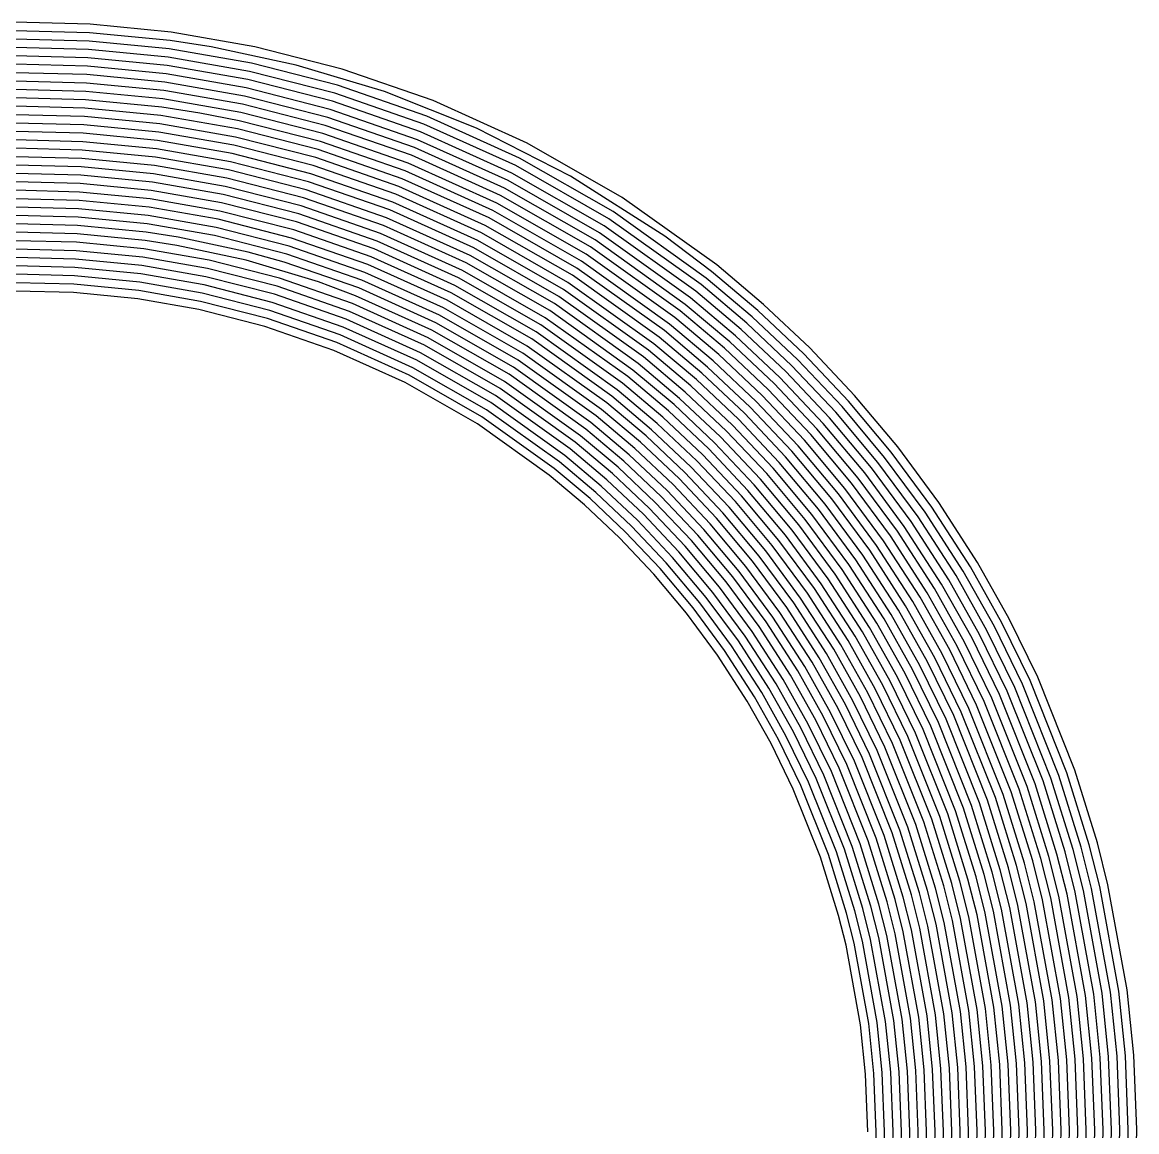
# Model space of a CAD drawing. Header units: metres. Extents: x -19 to 19, y -19.6 to 19.6.
# Drawn here: x 14.997 to 18.978, y -5.229 to -1.266 of the extents above; entities that cross this region are included whole.
import ezdxf

# ---------------------------------------------------------------- set-up
doc = ezdxf.new("R2010")
doc.units = ezdxf.units.M

msp = doc.modelspace()

# ---------------------------------------------------------------- linework, layer by layer
for p, q in [((15.239365, -1.272812, 0.682826), (14.968471, -1.265582, 0.682936)), ((15.529292, -1.301121, 0.682429), (15.239365, -1.272812, 0.682826)), ((15.237505, -1.302769, 0.682327), (14.968659, -1.295594, 0.682438)), ((15.525549, -1.330894, 0.681928), (15.237505, -1.302769, 0.682327)), ((15.828202, -1.35307, 0.681699), (15.529292, -1.301121, 0.682429)), ((15.235644, -1.332726, 0.681828), (14.968847, -1.325605, 0.68194)), ((15.521806, -1.360667, 0.681428), (15.235644, -1.332726, 0.681828)), ((15.671942, -1.353427, 0.681613), (15.525549, -1.330894, 0.681928)), ((16.140009, -1.432909, 0.680548), (15.828202, -1.35307, 0.681699)), ((15.233784, -1.362683, 0.681329), (14.969035, -1.355617, 0.681441)), ((15.231924, -1.392639, 0.680831), (14.969222, -1.385628, 0.680943)), ((15.51432, -1.420213, 0.680426), (15.231924, -1.392639, 0.680831)), ((15.518063, -1.39044, 0.680927), (15.233784, -1.362683, 0.681329)), ((15.809391, -1.441087, 0.680193), (15.518063, -1.39044, 0.680927)), ((15.815661, -1.411748, 0.680695), (15.521806, -1.360667, 0.681428)), ((15.975079, -1.418289, 0.68068), (15.671942, -1.353427, 0.681613)), ((15.230063, -1.422596, 0.680332), (14.96941, -1.41564, 0.680444)), ((15.510577, -1.449986, 0.679926), (15.230063, -1.422596, 0.680332)), ((15.803121, -1.470426, 0.679691), (15.51432, -1.420213, 0.680426)), ((16.122762, -1.490381, 0.679537), (15.815661, -1.411748, 0.680695)), ((16.290838, -1.513136, 0.679274), (15.975079, -1.418289, 0.68068)), ((16.464474, -1.545605, 0.678859), (16.140009, -1.432909, 0.680548)), ((15.228203, -1.452553, 0.679833), (14.969598, -1.445652, 0.679946)), ((15.506835, -1.479758, 0.679425), (15.228203, -1.452553, 0.679833)), ((15.79685, -1.499765, 0.679189), (15.510577, -1.449986, 0.679926)), ((16.105515, -1.547854, 0.678526), (15.803121, -1.470426, 0.679691)), ((16.114139, -1.519118, 0.679031), (15.809391, -1.441087, 0.680193)), ((15.226342, -1.48251, 0.679335), (14.969786, -1.475663, 0.679448)), ((15.224482, -1.512467, 0.678836), (14.969974, -1.505675, 0.678949)), ((15.499349, -1.539304, 0.678424), (15.224482, -1.512467, 0.678836)), ((15.503092, -1.509531, 0.678924), (15.226342, -1.48251, 0.679335)), ((15.78431, -1.558443, 0.678185), (15.503092, -1.509531, 0.678924)), ((15.79058, -1.529104, 0.678687), (15.506835, -1.479758, 0.679425)), ((16.096892, -1.57659, 0.67802), (15.79685, -1.499765, 0.679189)), ((16.442331, -1.601376, 0.677846), (16.122762, -1.490381, 0.679537)), ((15.222622, -1.542424, 0.678337), (14.970161, -1.535686, 0.678451)), ((15.495606, -1.569077, 0.677923), (15.222622, -1.542424, 0.678337)), ((15.778039, -1.587782, 0.677683), (15.499349, -1.539304, 0.678424)), ((16.088268, -1.605327, 0.677515), (15.79058, -1.529104, 0.678687)), ((16.420187, -1.657148, 0.676833), (16.105515, -1.547854, 0.678526)), ((16.431259, -1.629262, 0.677339), (16.114139, -1.519118, 0.679031)), ((16.619025, -1.643558, 0.677247), (16.290838, -1.513136, 0.679274)), ((16.800793, -1.697342, 0.676453), (16.464474, -1.545605, 0.678859)), ((15.220761, -1.572381, 0.677838), (14.970349, -1.565698, 0.677952)), ((15.491863, -1.59885, 0.677422), (15.220761, -1.572381, 0.677838)), ((15.630901, -1.589903, 0.677616), (15.495606, -1.569077, 0.677923)), ((15.771769, -1.617121, 0.677181), (15.630901, -1.589903, 0.677616)), ((16.071021, -1.662799, 0.676504), (15.778039, -1.587782, 0.677683)), ((16.079645, -1.634063, 0.677009), (15.78431, -1.558443, 0.678185)), ((16.409116, -1.685033, 0.676326), (16.096892, -1.57659, 0.67802)), ((15.218901, -1.602338, 0.67734), (14.970537, -1.595709, 0.677454)), ((15.217041, -1.632294, 0.676841), (14.970725, -1.625721, 0.676955)), ((15.48812, -1.628623, 0.676922), (15.218901, -1.602338, 0.67734)), ((15.759228, -1.675799, 0.676177), (15.48812, -1.628623, 0.676922)), ((15.765499, -1.64646, 0.676679), (15.491863, -1.59885, 0.677422)), ((16.062398, -1.691535, 0.675998), (15.771769, -1.617121, 0.677181)), ((16.398044, -1.712919, 0.67582), (16.088268, -1.605327, 0.677515)), ((16.759976, -1.777569, 0.674918), (16.431259, -1.629262, 0.677339)), ((16.773582, -1.750827, 0.67543), (16.442331, -1.601376, 0.677846)), ((15.21518, -1.662251, 0.676342), (14.970912, -1.655732, 0.676457)), ((15.480634, -1.688169, 0.67592), (15.21518, -1.662251, 0.676342)), ((15.484377, -1.658396, 0.676421), (15.217041, -1.632294, 0.676841)), ((15.752958, -1.705138, 0.675675), (15.484377, -1.658396, 0.676421)), ((16.053774, -1.720272, 0.675493), (15.765499, -1.64646, 0.676679)), ((16.3759, -1.76869, 0.674807), (16.071021, -1.662799, 0.676504)), ((16.386972, -1.740805, 0.675313), (16.079645, -1.634063, 0.677009)), ((16.746371, -1.804311, 0.674407), (16.420187, -1.657148, 0.676833)), ((16.955695, -1.814924, 0.674411), (16.619025, -1.643558, 0.677247)), ((15.21332, -1.692208, 0.675844), (14.9711, -1.685744, 0.675959)), ((15.476891, -1.717942, 0.67542), (15.21332, -1.692208, 0.675844)), ((15.746688, -1.734477, 0.675173), (15.480634, -1.688169, 0.67592)), ((16.036528, -1.777744, 0.674482), (15.752958, -1.705138, 0.675675)), ((16.045151, -1.749008, 0.674987), (15.759228, -1.675799, 0.676177)), ((16.364829, -1.796576, 0.674301), (16.062398, -1.691535, 0.675998)), ((16.732765, -1.831053, 0.673895), (16.409116, -1.685033, 0.676326)), ((17.140214, -1.891377, 0.673155), (16.800793, -1.697342, 0.676453)), ((15.21146, -1.722165, 0.675345), (14.971288, -1.715756, 0.67546)), ((15.209599, -1.752122, 0.674846), (14.971476, -1.745767, 0.674962)), ((15.473149, -1.747715, 0.674919), (15.21146, -1.722165, 0.675345)), ((15.734147, -1.793155, 0.674169), (15.473149, -1.747715, 0.674919)), ((15.740417, -1.763816, 0.674671), (15.476891, -1.717942, 0.67542)), ((16.027904, -1.80648, 0.673976), (15.746688, -1.734477, 0.675173)), ((16.342685, -1.852347, 0.673288), (16.045151, -1.749008, 0.674987)), ((16.353757, -1.824462, 0.673794), (16.053774, -1.720272, 0.675493)), ((16.705554, -1.884537, 0.672872), (16.386972, -1.740805, 0.675313)), ((16.71916, -1.857795, 0.673384), (16.398044, -1.712919, 0.67582)), ((17.107882, -1.941933, 0.672131), (16.773582, -1.750827, 0.67543)), ((15.207739, -1.782079, 0.674347), (14.971664, -1.775779, 0.674463)), ((15.465663, -1.807261, 0.673918), (15.207739, -1.782079, 0.674347)), ((15.469406, -1.777488, 0.674419), (15.209599, -1.752122, 0.674846)), ((15.727877, -1.822494, 0.673667), (15.469406, -1.777488, 0.674419)), ((16.019281, -1.835217, 0.673471), (15.740417, -1.763816, 0.674671)), ((16.331613, -1.880233, 0.672781), (16.036528, -1.777744, 0.674482)), ((16.691949, -1.91128, 0.672361), (16.3759, -1.76869, 0.674807)), ((17.091717, -1.967211, 0.67162), (16.759976, -1.777569, 0.674918)), ((15.205878, -1.812036, 0.673849), (14.971851, -1.80579, 0.673965)), ((15.46192, -1.837034, 0.673417), (15.205878, -1.812036, 0.673849)), ((15.721606, -1.851833, 0.673165), (15.465663, -1.807261, 0.673918)), ((16.002034, -1.892689, 0.67246), (15.727877, -1.822494, 0.673667)), ((16.010657, -1.863953, 0.672965), (15.734147, -1.793155, 0.674169)), ((16.320542, -1.908119, 0.672275), (16.027904, -1.80648, 0.673976)), ((16.664738, -1.964764, 0.671337), (16.353757, -1.824462, 0.673794)), ((16.678343, -1.938022, 0.671849), (16.364829, -1.796576, 0.674301)), ((17.075551, -1.992489, 0.671108), (16.746371, -1.804311, 0.674407)), ((17.291937, -2.030057, 0.670589), (16.955695, -1.814924, 0.674411)), ((15.204018, -1.841993, 0.67335), (14.972039, -1.835802, 0.673467)), ((15.202158, -1.87195, 0.672851), (14.972227, -1.865813, 0.672968)), ((15.458177, -1.866807, 0.672917), (15.204018, -1.841993, 0.67335)), ((15.709065, -1.910511, 0.672161), (15.458177, -1.866807, 0.672917)), ((15.715336, -1.881172, 0.672663), (15.46192, -1.837034, 0.673417)), ((15.99341, -1.921426, 0.671954), (15.721606, -1.851833, 0.673165)), ((16.298398, -1.96389, 0.671262), (16.010657, -1.863953, 0.672965)), ((16.30947, -1.936004, 0.671768), (16.019281, -1.835217, 0.673471)), ((16.651132, -1.991506, 0.670826), (16.342685, -1.852347, 0.673288)), ((17.043219, -2.043045, 0.670085), (16.71916, -1.857795, 0.673384)), ((17.059385, -2.017767, 0.670596), (16.732765, -1.831053, 0.673895)), ((15.200297, -1.901906, 0.672353), (14.972415, -1.895825, 0.67247)), ((15.450691, -1.926353, 0.671915), (15.200297, -1.901906, 0.672353)), ((15.454434, -1.89658, 0.672416), (15.202158, -1.87195, 0.672851)), ((15.702795, -1.93985, 0.671659), (15.454434, -1.89658, 0.672416)), ((15.976163, -1.978898, 0.670943), (15.709065, -1.910511, 0.672161)), ((15.984787, -1.950162, 0.671449), (15.715336, -1.881172, 0.672663)), ((16.287326, -1.991776, 0.670755), (16.002034, -1.892689, 0.67246)), ((16.623921, -2.04499, 0.669803), (16.320542, -1.908119, 0.672275)), ((16.637527, -2.018248, 0.670314), (16.331613, -1.880233, 0.672781)), ((17.027053, -2.068323, 0.669573), (16.705554, -1.884537, 0.672872)), ((17.477688, -2.132587, 0.668714), (17.140214, -1.891377, 0.673155)), ((15.198437, -1.931863, 0.671854), (14.972602, -1.925836, 0.671971)), ((15.446948, -1.956126, 0.671415), (15.198437, -1.931863, 0.671854)), ((15.696525, -1.969189, 0.671157), (15.450691, -1.926353, 0.671915)), ((15.96754, -2.007634, 0.670438), (15.702795, -1.93985, 0.671659)), ((16.265183, -2.047547, 0.669742), (15.984787, -1.950162, 0.671449)), ((16.276255, -2.019661, 0.670249), (15.99341, -1.921426, 0.671954)), ((16.610316, -2.071733, 0.669291), (16.30947, -1.936004, 0.671768)), ((16.994721, -2.118879, 0.66855), (16.678343, -1.938022, 0.671849)), ((17.010887, -2.093601, 0.669061), (16.691949, -1.91128, 0.672361)), ((17.440263, -2.179502, 0.667698), (17.107882, -1.941933, 0.672131)), ((15.196577, -1.96182, 0.671355), (14.97279, -1.955848, 0.671473)), ((15.194716, -1.991777, 0.670857), (14.972978, -1.98586, 0.670975)), ((15.443205, -1.985899, 0.670914), (15.196577, -1.96182, 0.671355)), ((15.683984, -2.027867, 0.670153), (15.443205, -1.985899, 0.670914)), ((15.690254, -1.998528, 0.670655), (15.446948, -1.956126, 0.671415)), ((15.958917, -2.036371, 0.669932), (15.696525, -1.969189, 0.671157)), ((16.254111, -2.075433, 0.669236), (15.976163, -1.978898, 0.670943)), ((16.59671, -2.098475, 0.66878), (16.298398, -1.96389, 0.671262)), ((16.978556, -2.144157, 0.668038), (16.664738, -1.964764, 0.671337)), ((17.42155, -2.202959, 0.66719), (17.091717, -1.967211, 0.67162)), ((15.192856, -2.021734, 0.670358), (14.973166, -2.015871, 0.670476)), ((15.43572, -2.045445, 0.669913), (15.192856, -2.021734, 0.670358)), ((15.439463, -2.015672, 0.670413), (15.194716, -1.991777, 0.670857)), ((15.55395, -2.033294, 0.670122), (15.439463, -2.015672, 0.670413)), ((15.94167, -2.093843, 0.668921), (15.683984, -2.027867, 0.670153)), ((15.950293, -2.065107, 0.669427), (15.690254, -1.998528, 0.670655)), ((16.243039, -2.103318, 0.668729), (15.96754, -2.007634, 0.670438)), ((16.569499, -2.151959, 0.667757), (16.276255, -2.019661, 0.670249)), ((16.583105, -2.125217, 0.668268), (16.287326, -1.991776, 0.670755)), ((16.946224, -2.194713, 0.667015), (16.637527, -2.018248, 0.670314)), ((16.96239, -2.169435, 0.667526), (16.651132, -1.991506, 0.670826)), ((17.384125, -2.249873, 0.666174), (17.059385, -2.017767, 0.670596)), ((17.402837, -2.226416, 0.666682), (17.075551, -1.992489, 0.671108)), ((17.458975, -2.156044, 0.668206), (17.291937, -2.030057, 0.670589)), ((15.190996, -2.051691, 0.669859), (14.973354, -2.045883, 0.669978)), ((15.431977, -2.075218, 0.669412), (15.190996, -2.051691, 0.669859)), ((15.54882, -2.062854, 0.669622), (15.43572, -2.045445, 0.669913)), ((15.796647, -2.115876, 0.668594), (15.54882, -2.062854, 0.669622)), ((15.804081, -2.08681, 0.669098), (15.55395, -2.033294, 0.670122)), ((16.220896, -2.15909, 0.667716), (15.950293, -2.065107, 0.669427)), ((16.231968, -2.131204, 0.668223), (15.958917, -2.036371, 0.669932)), ((16.555894, -2.178701, 0.667245), (16.265183, -2.047547, 0.669742)), ((16.930058, -2.219991, 0.666503), (16.623921, -2.04499, 0.669803)), ((17.3467, -2.296787, 0.665158), (17.027053, -2.068323, 0.669573)), ((17.365412, -2.27333, 0.665666), (17.043219, -2.043045, 0.670085)), ((15.189135, -2.081648, 0.66936), (14.973541, -2.075894, 0.669479)), ((15.187275, -2.111605, 0.668862), (14.973729, -2.105906, 0.668981)), ((15.428234, -2.104991, 0.668911), (15.189135, -2.081648, 0.66936)), ((15.658903, -2.145223, 0.668145), (15.428234, -2.104991, 0.668911)), ((15.665173, -2.115884, 0.668647), (15.431977, -2.075218, 0.669412)), ((15.933046, -2.12258, 0.668416), (15.804081, -2.08681, 0.669098)), ((16.209824, -2.186975, 0.66721), (15.94167, -2.093843, 0.668921)), ((16.528683, -2.232186, 0.666222), (16.243039, -2.103318, 0.668729)), ((16.542288, -2.205443, 0.666734), (16.254111, -2.075433, 0.669236)), ((16.897726, -2.270547, 0.66548), (16.59671, -2.098475, 0.66878)), ((16.913892, -2.245269, 0.665991), (16.610316, -2.071733, 0.669291)), ((17.327987, -2.320244, 0.66465), (17.010887, -2.093601, 0.669061)), ((15.185414, -2.141561, 0.668363), (14.973917, -2.135917, 0.668482)), ((15.420748, -2.164537, 0.66791), (15.185414, -2.141561, 0.668363)), ((15.424491, -2.134764, 0.668411), (15.187275, -2.111605, 0.668862)), ((15.652632, -2.174562, 0.667643), (15.424491, -2.134764, 0.668411)), ((15.907176, -2.208788, 0.666899), (15.658903, -2.145223, 0.668145)), ((15.915799, -2.180052, 0.667405), (15.665173, -2.115884, 0.668647)), ((16.054779, -2.193408, 0.667107), (15.796647, -2.115876, 0.668594)), ((16.198752, -2.214861, 0.666703), (15.933046, -2.12258, 0.668416)), ((16.515077, -2.258928, 0.665711), (16.231968, -2.131204, 0.668223)), ((16.881561, -2.295825, 0.664968), (16.583105, -2.125217, 0.668268)), ((17.290562, -2.367158, 0.663634), (16.978556, -2.144157, 0.668038)), ((17.309275, -2.343701, 0.664142), (16.994721, -2.118879, 0.66855)), ((17.644662, -2.273257, 0.665944), (17.477688, -2.132587, 0.668714)), ((15.183554, -2.171518, 0.667864), (14.974105, -2.165929, 0.667984)), ((15.417005, -2.19431, 0.667409), (15.183554, -2.171518, 0.667864)), ((15.646362, -2.203901, 0.667141), (15.420748, -2.164537, 0.66791)), ((15.898553, -2.237525, 0.666394), (15.652632, -2.174562, 0.667643)), ((16.176609, -2.270632, 0.665691), (15.915799, -2.180052, 0.667405)), ((16.487866, -2.312412, 0.664688), (16.209824, -2.186975, 0.66721)), ((16.501472, -2.28567, 0.665199), (16.220896, -2.15909, 0.667716)), ((16.849229, -2.346381, 0.663945), (16.555894, -2.178701, 0.667245)), ((16.865395, -2.321103, 0.664456), (16.569499, -2.151959, 0.667757)), ((17.271849, -2.390615, 0.663126), (16.96239, -2.169435, 0.667526)), ((17.604716, -2.318047, 0.664937), (17.440263, -2.179502, 0.667698)), ((17.624689, -2.295652, 0.665441), (17.458975, -2.156044, 0.668206)), ((15.181694, -2.201475, 0.667366), (14.974292, -2.19594, 0.667486)), ((15.179833, -2.231432, 0.666867), (14.97448, -2.225952, 0.666987)), ((15.413262, -2.224083, 0.666909), (15.181694, -2.201475, 0.667366)), ((15.633821, -2.262579, 0.666137), (15.413262, -2.224083, 0.666909)), ((15.640092, -2.23324, 0.666639), (15.417005, -2.19431, 0.667409)), ((15.889929, -2.266261, 0.665888), (15.646362, -2.203901, 0.667141)), ((16.165537, -2.298518, 0.665184), (15.907176, -2.208788, 0.666899)), ((16.187681, -2.242747, 0.666197), (16.054779, -2.193408, 0.667107)), ((16.474261, -2.339154, 0.664176), (16.198752, -2.214861, 0.666703)), ((16.833063, -2.371659, 0.663433), (16.542288, -2.205443, 0.666734)), ((17.234424, -2.43753, 0.662111), (16.930058, -2.219991, 0.666503)), ((17.253137, -2.414073, 0.662619), (16.946224, -2.194713, 0.667015)), ((17.564771, -2.362837, 0.663931), (17.402837, -2.226416, 0.666682)), ((17.584743, -2.340442, 0.664434), (17.42155, -2.202959, 0.66719)), ((15.409519, -2.253856, 0.666408), (15.179833, -2.231432, 0.666867)), ((15.627551, -2.291918, 0.665634), (15.409519, -2.253856, 0.666408)), ((15.872682, -2.323734, 0.664881), (15.633821, -2.262579, 0.666137)), ((15.881306, -2.294997, 0.665383), (15.640092, -2.23324, 0.666639)), ((16.143394, -2.354289, 0.664161), (15.889929, -2.266261, 0.665888)), ((16.154465, -2.326404, 0.664678), (15.898553, -2.237525, 0.666394)), ((16.460655, -2.365896, 0.663665), (16.187681, -2.242747, 0.666197)), ((16.800731, -2.422215, 0.66241), (16.515077, -2.258928, 0.665711)), ((16.816897, -2.396937, 0.662921), (16.528683, -2.232186, 0.666222)), ((17.215712, -2.460987, 0.661603), (16.913892, -2.245269, 0.665991)), ((17.544798, -2.385232, 0.663427), (17.384125, -2.249873, 0.666174)), ((15.864059, -2.35247, 0.664384), (15.627551, -2.291918, 0.665634)), ((16.132322, -2.382174, 0.66364), (15.881306, -2.294997, 0.665383)), ((16.433444, -2.419381, 0.662642), (16.165537, -2.298518, 0.665184)), ((16.44705, -2.392639, 0.663153), (16.176609, -2.270632, 0.665691)), ((16.784566, -2.447493, 0.661898), (16.501472, -2.28567, 0.665199)), ((17.178287, -2.507901, 0.660587), (16.881561, -2.295825, 0.664968)), ((17.196999, -2.484444, 0.661095), (16.897726, -2.270547, 0.66548)), ((17.504852, -2.430022, 0.66242), (17.3467, -2.296787, 0.665158)), ((17.524825, -2.407627, 0.662924), (17.365412, -2.27333, 0.665666)), ((17.788488, -2.450102, 0.662231), (17.624689, -2.295652, 0.665441)), ((17.809703, -2.428879, 0.662727), (17.644662, -2.273257, 0.665944)), ((16.12125, -2.41006, 0.663118), (15.872682, -2.323734, 0.664881)), ((16.419839, -2.446123, 0.66213), (16.154465, -2.326404, 0.664678)), ((16.752234, -2.498049, 0.660874), (16.474261, -2.339154, 0.664176)), ((16.7684, -2.472771, 0.661386), (16.487866, -2.312412, 0.664688)), ((17.140861, -2.554815, 0.659571), (16.849229, -2.346381, 0.663945)), ((17.159574, -2.531358, 0.660079), (16.865395, -2.321103, 0.664456)), ((17.464906, -2.474812, 0.661414), (17.309275, -2.343701, 0.664142)), ((17.484879, -2.452417, 0.661917), (17.327987, -2.320244, 0.66465)), ((17.746058, -2.492549, 0.661238), (17.584743, -2.340442, 0.664434)), ((17.767273, -2.471325, 0.661735), (17.604716, -2.318047, 0.664937)), ((16.110178, -2.437945, 0.662596), (15.864059, -2.35247, 0.664384)), ((16.392628, -2.499607, 0.661107), (16.132322, -2.382174, 0.66364)), ((16.406233, -2.472865, 0.661619), (16.143394, -2.354289, 0.664161)), ((16.736068, -2.523327, 0.660363), (16.460655, -2.365896, 0.663665)), ((17.122149, -2.578272, 0.659063), (16.833063, -2.371659, 0.663433)), ((17.444933, -2.497207, 0.66091), (17.290562, -2.367158, 0.663634)), ((17.703628, -2.534995, 0.660245), (17.544798, -2.385232, 0.663427)), ((17.724843, -2.513772, 0.660742), (17.564771, -2.362837, 0.663931)), ((16.379022, -2.526349, 0.660596), (16.12125, -2.41006, 0.663118)), ((16.703736, -2.573883, 0.659339), (16.433444, -2.419381, 0.662642)), ((16.719902, -2.548605, 0.659851), (16.44705, -2.392639, 0.663153)), ((17.084724, -2.625186, 0.658047), (16.800731, -2.422215, 0.66241)), ((17.103436, -2.601729, 0.658555), (16.816897, -2.396937, 0.662921)), ((17.404988, -2.541997, 0.659903), (17.253137, -2.414073, 0.662619)), ((17.42496, -2.519602, 0.660407), (17.271849, -2.390615, 0.663126)), ((17.682413, -2.556219, 0.659749), (17.524825, -2.407627, 0.662924)), ((16.365417, -2.553092, 0.660084), (16.110178, -2.437945, 0.662596)), ((16.68757, -2.599161, 0.658828), (16.419839, -2.446123, 0.66213)), ((17.066011, -2.648644, 0.657539), (16.784566, -2.447493, 0.661898)), ((17.365042, -2.586787, 0.658896), (17.215712, -2.460987, 0.661603)), ((17.385015, -2.564392, 0.6594), (17.234424, -2.43753, 0.662111)), ((17.639983, -2.598665, 0.658756), (17.484879, -2.452417, 0.661917)), ((17.661198, -2.577442, 0.659252), (17.504852, -2.430022, 0.66242)), ((17.947875, -2.618835, 0.658544), (17.788488, -2.450102, 0.662231)), ((17.970299, -2.598893, 0.659031), (17.809703, -2.428879, 0.662727)), ((16.655239, -2.649717, 0.657804), (16.392628, -2.499607, 0.661107)), ((16.671405, -2.624439, 0.658316), (16.406233, -2.472865, 0.661619)), ((17.028586, -2.695558, 0.656523), (16.752234, -2.498049, 0.660874)), ((17.047298, -2.672101, 0.657031), (16.7684, -2.472771, 0.661386)), ((17.345069, -2.609182, 0.658393), (17.196999, -2.484444, 0.661095)), ((17.597553, -2.641112, 0.657763), (17.444933, -2.497207, 0.66091)), ((17.618768, -2.619889, 0.658259), (17.464906, -2.474812, 0.661414)), ((17.903026, -2.65872, 0.657571), (17.746058, -2.492549, 0.661238)), ((17.92545, -2.638778, 0.658057), (17.767273, -2.471325, 0.661735)), ((16.639073, -2.674995, 0.657293), (16.379022, -2.526349, 0.660596)), ((17.009873, -2.719015, 0.656015), (16.736068, -2.523327, 0.660363)), ((17.305123, -2.653972, 0.657386), (17.159574, -2.531358, 0.660079)), ((17.325096, -2.631577, 0.65789), (17.178287, -2.507901, 0.660587)), ((17.555123, -2.683559, 0.65677), (17.404988, -2.541997, 0.659903)), ((17.576338, -2.662335, 0.657267), (17.42496, -2.519602, 0.660407)), ((17.858177, -2.698606, 0.656598), (17.703628, -2.534995, 0.660245)), ((17.880602, -2.678663, 0.657084), (17.724843, -2.513772, 0.660742)), ((16.622907, -2.700274, 0.656781), (16.365417, -2.553092, 0.660084)), ((16.972448, -2.765929, 0.654999), (16.703736, -2.573883, 0.659339)), ((16.991161, -2.742472, 0.655507), (16.719902, -2.548605, 0.659851)), ((17.265177, -2.698762, 0.656379), (17.122149, -2.578272, 0.659063)), ((17.28515, -2.676367, 0.656883), (17.140861, -2.554815, 0.659571)), ((17.512693, -2.726005, 0.655777), (17.365042, -2.586787, 0.658896)), ((17.533908, -2.704782, 0.656274), (17.385015, -2.564392, 0.6594)), ((17.813328, -2.738491, 0.655624), (17.661198, -2.577442, 0.659252)), ((17.835753, -2.718548, 0.656111), (17.682413, -2.556219, 0.659749)), ((16.935023, -2.812843, 0.653983), (16.671405, -2.624439, 0.658316)), ((16.953736, -2.789386, 0.654491), (16.68757, -2.599161, 0.658828)), ((17.225232, -2.743552, 0.655372), (17.084724, -2.625186, 0.658047)), ((17.245205, -2.721157, 0.655876), (17.103436, -2.601729, 0.658555)), ((17.491478, -2.747229, 0.655281), (17.345069, -2.609182, 0.658393)), ((17.76848, -2.778376, 0.654651), (17.618768, -2.619889, 0.658259)), ((17.790904, -2.758434, 0.655138), (17.639983, -2.598665, 0.658756)), ((18.100776, -2.801327, 0.654342), (17.947875, -2.618835, 0.658544)), ((18.124363, -2.782773, 0.654814), (17.970299, -2.598893, 0.659031)), ((16.91631, -2.8363, 0.653476), (16.655239, -2.649717, 0.657804)), ((17.205259, -2.765947, 0.654869), (17.066011, -2.648644, 0.657539)), ((17.449048, -2.789675, 0.654288), (17.305123, -2.653972, 0.657386)), ((17.470263, -2.768452, 0.654784), (17.325096, -2.631577, 0.65789)), ((17.723631, -2.818261, 0.653678), (17.576338, -2.662335, 0.657267)), ((17.746055, -2.798319, 0.654164), (17.597553, -2.641112, 0.657763)), ((18.053601, -2.838436, 0.653396), (17.903026, -2.65872, 0.657571)), ((18.077188, -2.819882, 0.653869), (17.92545, -2.638778, 0.658057)), ((16.878885, -2.883215, 0.65246), (16.622907, -2.700274, 0.656781)), ((16.897598, -2.859757, 0.652968), (16.639073, -2.674995, 0.657293)), ((17.165313, -2.810737, 0.653862), (17.028586, -2.695558, 0.656523)), ((17.185286, -2.788342, 0.654366), (17.047298, -2.672101, 0.657031)), ((17.406618, -2.832122, 0.653295), (17.265177, -2.698762, 0.656379)), ((17.427833, -2.810899, 0.653791), (17.28515, -2.676367, 0.656883)), ((17.678782, -2.858147, 0.652704), (17.533908, -2.704782, 0.656274)), ((17.701206, -2.838204, 0.653191), (17.555123, -2.683559, 0.65677)), ((18.006427, -2.875545, 0.652451), (17.858177, -2.698606, 0.656598)), ((18.030014, -2.85699, 0.652924), (17.880602, -2.678663, 0.657084)), ((17.125367, -2.855527, 0.652855), (16.991161, -2.742472, 0.655507)), ((17.14534, -2.833132, 0.653359), (17.009873, -2.719015, 0.656015)), ((17.364188, -2.874569, 0.652302), (17.225232, -2.743552, 0.655372)), ((17.385403, -2.853345, 0.652799), (17.245205, -2.721157, 0.655876)), ((17.656358, -2.878089, 0.652218), (17.512693, -2.726005, 0.655777)), ((17.959252, -2.912653, 0.651506), (17.813328, -2.738491, 0.655624)), ((17.98284, -2.894099, 0.651979), (17.835753, -2.718548, 0.656111)), ((17.105394, -2.877922, 0.652352), (16.972448, -2.765929, 0.654999)), ((17.342973, -2.895792, 0.651806), (17.205259, -2.765947, 0.654869)), ((17.611509, -2.917974, 0.651244), (17.470263, -2.768452, 0.654784)), ((17.633933, -2.898032, 0.651731), (17.491478, -2.747229, 0.655281)), ((17.912078, -2.949762, 0.650561), (17.76848, -2.778376, 0.654651)), ((17.935665, -2.931208, 0.651033), (17.790904, -2.758434, 0.655138)), ((18.271088, -2.981389, 0.650008), (18.124363, -2.782773, 0.654814)), ((17.065449, -2.922712, 0.651345), (16.935023, -2.812843, 0.653983)), ((17.085422, -2.900317, 0.651848), (16.953736, -2.789386, 0.654491)), ((17.300543, -2.938239, 0.650813), (17.165313, -2.810737, 0.653862)), ((17.321758, -2.917016, 0.651309), (17.185286, -2.788342, 0.654366)), ((17.56666, -2.95786, 0.650271), (17.427833, -2.810899, 0.653791)), ((17.589085, -2.937917, 0.650758), (17.449048, -2.789675, 0.654288)), ((17.864904, -2.986871, 0.649616), (17.723631, -2.818261, 0.653678)), ((17.888491, -2.968316, 0.650088), (17.746055, -2.798319, 0.654164)), ((18.221698, -3.015499, 0.6491), (18.077188, -2.819882, 0.653869)), ((18.246393, -2.998444, 0.649554), (18.100776, -2.801327, 0.654342)), ((17.025503, -2.967502, 0.650338), (16.897598, -2.859757, 0.652968)), ((17.045476, -2.945107, 0.650842), (16.91631, -2.8363, 0.653476)), ((17.258113, -2.980686, 0.64982), (17.125367, -2.855527, 0.652855)), ((17.279328, -2.959462, 0.650316), (17.14534, -2.833132, 0.653359)), ((17.521811, -2.997745, 0.649298), (17.385403, -2.853345, 0.652799)), ((17.544236, -2.977802, 0.649785), (17.406618, -2.832122, 0.653295)), ((17.817729, -3.023979, 0.64867), (17.678782, -2.858147, 0.652704)), ((17.841317, -3.005425, 0.649143), (17.701206, -2.838204, 0.653191)), ((18.172309, -3.049608, 0.648192), (18.030014, -2.85699, 0.652924)), ((18.197004, -3.032553, 0.648646), (18.053601, -2.838436, 0.653396)), ((17.00553, -2.989897, 0.649835), (16.878885, -2.883215, 0.65246)), ((17.215683, -3.023132, 0.648827), (17.085422, -2.900317, 0.651848)), ((17.236898, -3.001909, 0.649323), (17.105394, -2.877922, 0.652352)), ((17.476963, -3.03763, 0.648325), (17.342973, -2.895792, 0.651806)), ((17.499387, -3.017688, 0.648811), (17.364188, -2.874569, 0.652302)), ((17.770555, -3.061088, 0.647725), (17.633933, -2.898032, 0.651731)), ((17.794142, -3.042534, 0.648198), (17.656358, -2.878089, 0.652218)), ((18.122919, -3.083717, 0.647284), (17.98284, -2.894099, 0.651979)), ((18.147614, -3.066663, 0.647738), (18.006427, -2.875545, 0.652451)), ((17.173253, -3.065579, 0.647834), (17.045476, -2.945107, 0.650842)), ((17.194468, -3.044356, 0.648331), (17.065449, -2.922712, 0.651345)), ((17.432114, -3.077515, 0.647351), (17.300543, -2.938239, 0.650813)), ((17.454538, -3.057573, 0.647838), (17.321758, -2.917016, 0.651309)), ((17.723381, -3.098197, 0.64678), (17.589085, -2.937917, 0.650758)), ((17.746968, -3.079642, 0.647252), (17.611509, -2.917974, 0.651244)), ((18.07353, -3.117827, 0.646376), (17.935665, -2.931208, 0.651033)), ((18.098225, -3.100772, 0.64683), (17.959252, -2.912653, 0.651506)), ((17.152038, -3.086802, 0.647338), (17.025503, -2.967502, 0.650338)), ((17.387265, -3.117401, 0.646378), (17.258113, -2.980686, 0.64982)), ((17.409689, -3.097458, 0.646865), (17.279328, -2.959462, 0.650316)), ((17.676206, -3.135305, 0.645835), (17.544236, -2.977802, 0.649785)), ((17.699793, -3.116751, 0.646307), (17.56666, -2.95786, 0.650271)), ((18.024141, -3.151936, 0.645469), (17.888491, -2.968316, 0.650088)), ((18.048835, -3.134881, 0.645922), (17.912078, -2.949762, 0.650561)), ((18.409486, -3.195809, 0.644525), (18.271088, -2.981389, 0.650008)), ((17.130823, -3.108026, 0.646841), (17.00553, -2.989897, 0.649835)), ((17.342416, -3.157286, 0.645405), (17.215683, -3.023132, 0.648827)), ((17.364841, -3.137343, 0.645891), (17.236898, -3.001909, 0.649323)), ((17.629032, -3.172414, 0.644889), (17.499387, -3.017688, 0.648811)), ((17.652619, -3.15386, 0.645362), (17.521811, -2.997745, 0.649298)), ((17.950057, -3.2031, 0.644107), (17.817729, -3.023979, 0.64867)), ((17.974751, -3.186045, 0.644561), (17.841317, -3.005425, 0.649143)), ((17.999446, -3.168991, 0.645015), (17.864904, -2.986871, 0.649616)), ((18.358077, -3.226789, 0.643661), (18.221698, -3.015499, 0.6491)), ((18.383782, -3.211299, 0.644093), (18.246393, -2.998444, 0.649554)), ((17.319992, -3.177229, 0.644918), (17.194468, -3.044356, 0.648331)), ((17.581857, -3.209523, 0.643944), (17.454538, -3.057573, 0.647838)), ((17.605445, -3.190968, 0.644417), (17.476963, -3.03763, 0.648325)), ((17.900667, -3.23721, 0.643199), (17.770555, -3.061088, 0.647725)), ((17.925362, -3.220155, 0.643653), (17.794142, -3.042534, 0.648198)), ((18.306669, -3.257769, 0.642797), (18.172309, -3.049608, 0.648192)), ((18.332373, -3.242279, 0.643229), (18.197004, -3.032553, 0.648646)), ((17.275143, -3.217114, 0.643945), (17.152038, -3.086802, 0.647338)), ((17.297568, -3.197171, 0.644431), (17.173253, -3.065579, 0.647834)), ((17.534683, -3.246631, 0.642999), (17.409689, -3.097458, 0.646865)), ((17.55827, -3.228077, 0.643471), (17.432114, -3.077515, 0.647351)), ((17.851278, -3.271319, 0.642291), (17.723381, -3.098197, 0.64678)), ((17.875973, -3.254264, 0.642745), (17.746968, -3.079642, 0.647252)), ((18.229556, -3.304239, 0.6415), (18.098225, -3.100772, 0.64683)), ((18.25526, -3.288749, 0.641932), (18.122919, -3.083717, 0.647284)), ((18.280964, -3.273259, 0.642365), (18.147614, -3.066663, 0.647738)), ((17.252719, -3.237056, 0.643458), (17.130823, -3.108026, 0.646841)), ((17.487509, -3.28374, 0.642054), (17.364841, -3.137343, 0.645891)), ((17.511096, -3.265186, 0.642526), (17.387265, -3.117401, 0.646378)), ((17.801889, -3.305428, 0.641383), (17.676206, -3.135305, 0.645835)), ((17.826583, -3.288374, 0.641837), (17.699793, -3.116751, 0.646307)), ((18.178147, -3.335218, 0.640636), (18.048835, -3.134881, 0.645922)), ((18.203851, -3.319729, 0.641068), (18.07353, -3.117827, 0.646376)), ((17.440334, -3.320849, 0.641108), (17.319992, -3.177229, 0.644918)), ((17.463922, -3.302294, 0.641581), (17.342416, -3.157286, 0.645405)), ((17.752499, -3.339538, 0.640475), (17.629032, -3.172414, 0.644889)), ((17.777194, -3.322483, 0.640929), (17.652619, -3.15386, 0.645362)), ((18.126738, -3.366198, 0.639772), (17.999446, -3.168991, 0.645015)), ((18.152443, -3.350708, 0.640204), (18.024141, -3.151936, 0.645469)), ((17.39316, -3.357957, 0.640163), (17.275143, -3.217114, 0.643945)), ((17.416747, -3.339403, 0.640636), (17.297568, -3.197171, 0.644431)), ((17.70311, -3.373647, 0.639567), (17.581857, -3.209523, 0.643944)), ((17.727805, -3.356592, 0.640021), (17.605445, -3.190968, 0.644417)), ((18.049626, -3.412668, 0.638475), (17.925362, -3.220155, 0.643653)), ((18.07533, -3.397178, 0.638907), (17.950057, -3.2031, 0.644107)), ((18.101034, -3.381688, 0.63934), (17.974751, -3.186045, 0.644561)), ((18.49582, -3.410583, 0.638705), (18.383782, -3.211299, 0.644093)), ((18.5224, -3.396651, 0.63911), (18.409486, -3.195809, 0.644525)), ((17.369573, -3.376511, 0.639691), (17.252719, -3.237056, 0.643458)), ((17.653721, -3.407757, 0.63866), (17.534683, -3.246631, 0.642999)), ((17.678415, -3.390702, 0.639114), (17.55827, -3.228077, 0.643471)), ((17.998217, -3.443648, 0.637611), (17.875973, -3.254264, 0.642745)), ((18.023921, -3.428158, 0.638043), (17.900667, -3.23721, 0.643199)), ((18.416081, -3.45238, 0.637488), (18.306669, -3.257769, 0.642797)), ((18.44266, -3.438448, 0.637894), (18.332373, -3.242279, 0.643229)), ((18.46924, -3.424516, 0.638299), (18.358077, -3.226789, 0.643661)), ((17.579636, -3.458921, 0.637298), (17.463922, -3.302294, 0.641581)), ((17.604331, -3.441866, 0.637752), (17.487509, -3.28374, 0.642054)), ((17.629026, -3.424811, 0.638206), (17.511096, -3.265186, 0.642526)), ((17.946808, -3.474628, 0.636747), (17.826583, -3.288374, 0.641837)), ((17.972513, -3.459138, 0.637179), (17.851278, -3.271319, 0.642291)), ((18.362921, -3.480245, 0.636678), (18.25526, -3.288749, 0.641932)), ((18.389501, -3.466312, 0.637083), (18.280964, -3.273259, 0.642365)), ((17.530247, -3.49303, 0.63639), (17.416747, -3.339403, 0.640636)), ((17.554942, -3.475975, 0.636844), (17.440334, -3.320849, 0.641108)), ((17.869695, -3.521098, 0.63545), (17.752499, -3.339538, 0.640475)), ((17.8954, -3.505608, 0.635882), (17.777194, -3.322483, 0.640929)), ((17.921104, -3.490118, 0.636315), (17.801889, -3.305428, 0.641383)), ((18.283182, -3.522042, 0.635461), (18.178147, -3.335218, 0.640636)), ((18.309761, -3.508109, 0.635867), (18.203851, -3.319729, 0.641068)), ((18.336341, -3.494177, 0.636272), (18.229556, -3.304239, 0.6415)), ((17.480858, -3.527139, 0.635482), (17.369573, -3.376511, 0.639691)), ((17.505552, -3.510085, 0.635936), (17.39316, -3.357957, 0.640163)), ((17.818287, -3.552078, 0.634586), (17.70311, -3.373647, 0.639567)), ((17.843991, -3.536588, 0.635018), (17.727805, -3.356592, 0.640021)), ((18.203442, -3.563838, 0.634245), (18.101034, -3.381688, 0.63934)), ((18.230022, -3.549906, 0.634651), (18.126738, -3.366198, 0.639772)), ((18.256602, -3.535974, 0.635056), (18.152443, -3.350708, 0.640204)), ((17.766878, -3.583058, 0.633722), (17.653721, -3.407757, 0.63866)), ((17.792582, -3.567568, 0.634154), (17.678415, -3.390702, 0.639114)), ((18.150282, -3.591703, 0.633434), (18.049626, -3.412668, 0.638475)), ((18.176862, -3.577771, 0.63384), (18.07533, -3.397178, 0.638907)), ((18.596826, -3.617518, 0.632831), (18.49582, -3.410583, 0.638705)), ((18.624107, -3.605022, 0.633209), (18.5224, -3.396651, 0.63911)), ((17.689765, -3.629528, 0.632425), (17.579636, -3.458921, 0.637298)), ((17.715469, -3.614038, 0.632857), (17.604331, -3.441866, 0.637752)), ((17.741174, -3.598548, 0.63329), (17.629026, -3.424811, 0.638206)), ((18.070543, -3.6335, 0.632218), (17.972513, -3.459138, 0.637179)), ((18.097123, -3.619568, 0.632623), (17.998217, -3.443648, 0.637611)), ((18.123703, -3.605635, 0.633029), (18.023921, -3.428158, 0.638043)), ((18.514984, -3.655007, 0.631697), (18.416081, -3.45238, 0.637488)), ((18.542265, -3.642511, 0.632075), (18.44266, -3.438448, 0.637894)), ((18.569546, -3.630015, 0.632453), (18.46924, -3.424516, 0.638299)), ((17.638356, -3.660508, 0.631561), (17.530247, -3.49303, 0.63639)), ((17.664061, -3.645018, 0.631993), (17.554942, -3.475975, 0.636844)), ((18.017383, -3.661364, 0.631407), (17.921104, -3.490118, 0.636315)), ((18.043963, -3.647432, 0.631813), (17.946808, -3.474628, 0.636747)), ((18.433143, -3.692496, 0.630563), (18.336341, -3.494177, 0.636272)), ((18.460423, -3.679999, 0.630941), (18.362921, -3.480245, 0.636678)), ((18.487704, -3.667503, 0.631319), (18.389501, -3.466312, 0.637083)), ((17.586948, -3.691488, 0.630697), (17.480858, -3.527139, 0.635482)), ((17.612652, -3.675998, 0.631129), (17.505552, -3.510085, 0.635936)), ((17.937644, -3.703161, 0.630191), (17.843991, -3.536588, 0.635018)), ((17.964224, -3.689229, 0.630596), (17.869695, -3.521098, 0.63545)), ((17.990804, -3.675297, 0.631002), (17.8954, -3.505608, 0.635882)), ((18.351301, -3.729984, 0.629428), (18.256602, -3.535974, 0.635056)), ((18.378582, -3.717488, 0.629806), (18.283182, -3.522042, 0.635461)), ((18.405862, -3.704992, 0.630185), (18.309761, -3.508109, 0.635867)), ((17.884484, -3.731026, 0.62938), (17.792582, -3.567568, 0.634154)), ((17.911064, -3.717094, 0.629786), (17.818287, -3.552078, 0.634586)), ((18.269459, -3.767473, 0.628294), (18.176862, -3.577771, 0.63384)), ((18.29674, -3.754977, 0.628672), (18.203442, -3.563838, 0.634245)), ((18.32402, -3.74248, 0.62905), (18.230022, -3.549906, 0.634651)), ((17.804745, -3.772823, 0.628164), (17.715469, -3.614038, 0.632857)), ((17.831325, -3.75889, 0.628569), (17.741174, -3.598548, 0.63329)), ((17.857904, -3.744958, 0.628975), (17.766878, -3.583058, 0.633722)), ((18.187618, -3.804961, 0.62716), (18.097123, -3.619568, 0.632623)), ((18.214898, -3.792465, 0.627538), (18.123703, -3.605635, 0.633029)), ((18.242179, -3.779969, 0.627916), (18.150282, -3.591703, 0.633434)), ((18.728393, -3.946967, 0.62289), (18.596826, -3.617518, 0.632831)), ((18.756781, -3.937229, 0.623204), (18.624107, -3.605022, 0.633209)), ((17.725005, -3.814619, 0.626948), (17.638356, -3.660508, 0.631561)), ((17.751585, -3.800687, 0.627353), (17.664061, -3.645018, 0.631993)), ((17.778165, -3.786755, 0.627759), (17.689765, -3.629528, 0.632425)), ((18.105776, -3.84245, 0.626025), (18.017383, -3.661364, 0.631407)), ((18.133056, -3.829954, 0.626403), (18.043963, -3.647432, 0.631813)), ((18.160337, -3.817458, 0.626782), (18.070543, -3.6335, 0.632218)), ((18.643229, -3.976179, 0.621947), (18.514984, -3.655007, 0.631697)), ((18.671617, -3.966442, 0.622261), (18.542265, -3.642511, 0.632075)), ((18.700005, -3.956704, 0.622576), (18.569546, -3.630015, 0.632453)), ((17.671846, -3.842484, 0.626137), (17.586948, -3.691488, 0.630697)), ((17.698426, -3.828552, 0.626542), (17.612652, -3.675998, 0.631129)), ((18.051215, -3.867442, 0.625269), (17.964224, -3.689229, 0.630596)), ((18.078495, -3.854946, 0.625647), (17.990804, -3.675297, 0.631002)), ((18.558065, -4.005392, 0.621004), (18.433143, -3.692496, 0.630563)), ((18.586453, -3.995654, 0.621318), (18.460423, -3.679999, 0.630941)), ((18.614841, -3.985917, 0.621633), (18.487704, -3.667503, 0.631319)), ((17.969373, -3.904931, 0.624135), (17.884484, -3.731026, 0.62938)), ((17.996653, -3.892435, 0.624513), (17.911064, -3.717094, 0.629786)), ((18.023934, -3.879939, 0.624891), (17.937644, -3.703161, 0.630191)), ((18.4729, -4.034604, 0.620061), (18.351301, -3.729984, 0.629428)), ((18.501288, -4.024867, 0.620376), (18.378582, -3.717488, 0.629806)), ((18.529676, -4.015129, 0.62069), (18.405862, -3.704992, 0.630185)), ((17.887531, -3.94242, 0.623), (17.804745, -3.772823, 0.628164)), ((17.914812, -3.929923, 0.623378), (17.831325, -3.75889, 0.628569)), ((17.942092, -3.917427, 0.623757), (17.857904, -3.744958, 0.628975)), ((18.359348, -4.073554, 0.618804), (18.242179, -3.779969, 0.627916)), ((18.387736, -4.063817, 0.619119), (18.269459, -3.767473, 0.628294)), ((18.416124, -4.054079, 0.619433), (18.29674, -3.754977, 0.628672)), ((18.444512, -4.044342, 0.619747), (18.32402, -3.74248, 0.62905)), ((17.805689, -3.979908, 0.621866), (17.725005, -3.814619, 0.626948)), ((17.83297, -3.967412, 0.622244), (17.751585, -3.800687, 0.627353)), ((17.860251, -3.954916, 0.622622), (17.778165, -3.786755, 0.627759)), ((18.274183, -4.102767, 0.617861), (18.160337, -3.817458, 0.626782)), ((18.302571, -4.093029, 0.618176), (18.187618, -3.804961, 0.62716)), ((18.33096, -4.083292, 0.61849), (18.214898, -3.792465, 0.627538)), ((17.751128, -4.004901, 0.62111), (17.671846, -3.842484, 0.626137)), ((17.778409, -3.992404, 0.621488), (17.698426, -3.828552, 0.626542)), ((18.189019, -4.13198, 0.616919), (18.078495, -3.854946, 0.625647)), ((18.217407, -4.122242, 0.617233), (18.105776, -3.84245, 0.626025)), ((18.245795, -4.112505, 0.617547), (18.133056, -3.829954, 0.626403)), ((18.103854, -4.161192, 0.615976), (17.996653, -3.892435, 0.624513)), ((18.132243, -4.151455, 0.61629), (18.023934, -3.879939, 0.624891)), ((18.160631, -4.141717, 0.616604), (18.051215, -3.867442, 0.625269)), ((18.01869, -4.190405, 0.615033), (17.914812, -3.929923, 0.623378)), ((18.047078, -4.180667, 0.615347), (17.942092, -3.917427, 0.623757)), ((18.075466, -4.17093, 0.615661), (17.969373, -3.904931, 0.624135)), ((18.837293, -4.196712, 0.614874), (18.756781, -3.937229, 0.623204)), ((17.905138, -4.229355, 0.613776), (17.805689, -3.979908, 0.621866)), ((17.933526, -4.219617, 0.61409), (17.83297, -3.967412, 0.622244)), ((17.961914, -4.20988, 0.614404), (17.860251, -3.954916, 0.622622)), ((17.990302, -4.200142, 0.614719), (17.887531, -3.94242, 0.623)), ((18.721725, -4.229163, 0.613776), (18.643229, -3.976179, 0.621947)), ((18.750617, -4.22105, 0.61405), (18.671617, -3.966442, 0.622261)), ((18.779509, -4.212937, 0.614325), (18.700005, -3.956704, 0.622576)), ((18.808401, -4.204824, 0.614599), (18.728393, -3.946967, 0.62289)), ((17.848361, -4.24883, 0.613147), (17.751128, -4.004901, 0.62111)), ((17.876749, -4.239092, 0.613461), (17.778409, -3.992404, 0.621488)), ((18.606156, -4.261614, 0.612678), (18.529676, -4.015129, 0.62069)), ((18.635048, -4.253502, 0.612952), (18.558065, -4.005392, 0.621004)), ((18.663941, -4.245389, 0.613227), (18.586453, -3.995654, 0.621318)), ((18.692833, -4.237276, 0.613501), (18.614841, -3.985917, 0.621633)), ((18.490588, -4.294066, 0.61158), (18.416124, -4.054079, 0.619433)), ((18.51948, -4.285953, 0.611854), (18.444512, -4.044342, 0.619747)), ((18.548372, -4.27784, 0.612129), (18.4729, -4.034604, 0.620061)), ((18.577264, -4.269727, 0.612403), (18.501288, -4.024867, 0.620376)), ((18.375019, -4.326517, 0.610482), (18.302571, -4.093029, 0.618176)), ((18.403912, -4.318404, 0.610756), (18.33096, -4.083292, 0.61849)), ((18.432804, -4.310291, 0.611031), (18.359348, -4.073554, 0.618804)), ((18.461696, -4.302179, 0.611305), (18.387736, -4.063817, 0.619119)), ((18.259451, -4.358968, 0.609384), (18.189019, -4.13198, 0.616919)), ((18.288343, -4.350856, 0.609658), (18.217407, -4.122242, 0.617233)), ((18.317235, -4.342743, 0.609933), (18.245795, -4.112505, 0.617547)), ((18.346127, -4.33463, 0.610207), (18.274183, -4.102767, 0.617861)), ((18.143883, -4.39142, 0.608286), (18.075466, -4.17093, 0.615661)), ((18.172775, -4.383307, 0.60856), (18.103854, -4.161192, 0.615976)), ((18.201667, -4.375194, 0.608835), (18.132243, -4.151455, 0.61629)), ((18.230559, -4.367081, 0.609109), (18.160631, -4.141717, 0.616604)), ((18.028314, -4.423871, 0.607188), (17.961914, -4.20988, 0.614404)), ((18.057206, -4.415758, 0.607462), (17.990302, -4.200142, 0.614719)), ((18.086098, -4.407645, 0.607737), (18.01869, -4.190405, 0.615033)), ((18.11499, -4.399533, 0.608011), (18.047078, -4.180667, 0.615347)), ((18.816743, -4.36047, 0.609377), (18.779509, -4.212937, 0.614325)), ((18.845985, -4.353745, 0.609611), (18.808401, -4.204824, 0.614599)), ((18.875228, -4.347021, 0.609844), (18.837293, -4.196712, 0.614874)), ((17.912746, -4.456323, 0.60609), (17.848361, -4.24883, 0.613147)), ((17.941638, -4.44821, 0.606364), (17.876749, -4.239092, 0.613461)), ((17.97053, -4.440097, 0.606639), (17.905138, -4.229355, 0.613776)), ((17.999422, -4.431984, 0.606913), (17.933526, -4.219617, 0.61409)), ((18.67053, -4.394091, 0.60821), (18.635048, -4.253502, 0.612952)), ((18.699773, -4.387367, 0.608443), (18.663941, -4.245389, 0.613227)), ((18.729015, -4.380642, 0.608677), (18.692833, -4.237276, 0.613501)), ((18.758258, -4.373918, 0.60891), (18.721725, -4.229163, 0.613776)), ((18.7875, -4.367194, 0.609144), (18.750617, -4.22105, 0.61405)), ((18.524318, -4.427713, 0.607042), (18.490588, -4.294066, 0.61158)), ((18.55356, -4.420988, 0.607276), (18.51948, -4.285953, 0.611854)), ((18.582803, -4.414264, 0.607509), (18.548372, -4.27784, 0.612129)), ((18.612045, -4.40754, 0.607743), (18.577264, -4.269727, 0.612403)), ((18.641288, -4.400815, 0.607976), (18.606156, -4.261614, 0.612678)), ((18.378105, -4.461334, 0.605874), (18.346127, -4.33463, 0.610207)), ((18.407348, -4.45461, 0.606108), (18.375019, -4.326517, 0.610482)), ((18.43659, -4.447886, 0.606341), (18.403912, -4.318404, 0.610756)), ((18.465833, -4.441161, 0.606575), (18.432804, -4.310291, 0.611031)), ((18.495075, -4.434437, 0.606808), (18.461696, -4.302179, 0.611305)), ((18.231893, -4.494956, 0.604707), (18.201667, -4.375194, 0.608835)), ((18.261135, -4.488231, 0.60494), (18.230559, -4.367081, 0.609109)), ((18.290378, -4.481507, 0.605174), (18.259451, -4.358968, 0.609384)), ((18.31962, -4.474783, 0.605407), (18.288343, -4.350856, 0.609658)), ((18.348863, -4.468059, 0.605641), (18.317235, -4.342743, 0.609933)), ((18.824429, -4.738253, 0.596049), (18.758258, -4.373918, 0.60891)), ((18.854188, -4.734375, 0.59619), (18.7875, -4.367194, 0.609144)), ((18.883948, -4.730498, 0.596332), (18.816743, -4.36047, 0.609377)), ((18.913707, -4.72662, 0.596474), (18.845985, -4.353745, 0.609611)), ((18.943467, -4.722742, 0.596616), (18.875228, -4.347021, 0.609844)), ((18.08568, -4.528577, 0.603539), (18.057206, -4.415758, 0.607462)), ((18.114923, -4.521853, 0.603773), (18.086098, -4.407645, 0.607737)), ((18.144165, -4.515129, 0.604006), (18.11499, -4.399533, 0.608011)), ((18.173408, -4.508404, 0.60424), (18.143883, -4.39142, 0.608286)), ((18.20265, -4.50168, 0.604473), (18.172775, -4.383307, 0.60856)), ((18.645872, -4.761518, 0.595198), (18.582803, -4.414264, 0.607509)), ((18.675631, -4.757641, 0.59534), (18.612045, -4.40754, 0.607743)), ((18.705391, -4.753763, 0.595482), (18.641288, -4.400815, 0.607976)), ((18.73515, -4.749886, 0.595623), (18.67053, -4.394091, 0.60821)), ((18.76491, -4.746008, 0.595765), (18.699773, -4.387367, 0.608443)), ((18.794669, -4.74213, 0.595907), (18.729015, -4.380642, 0.608677)), ((17.939468, -4.5622, 0.602403), (17.912746, -4.456323, 0.60609)), ((17.96871, -4.555475, 0.602629), (17.941638, -4.44821, 0.606364)), ((17.997953, -4.548751, 0.602855), (17.97053, -4.440097, 0.606639)), ((18.027195, -4.542026, 0.603081), (17.999422, -4.431984, 0.606913)), ((18.056438, -4.535302, 0.603307), (18.028314, -4.423871, 0.607188)), ((18.467315, -4.784784, 0.594348), (18.407348, -4.45461, 0.606108)), ((18.497074, -4.780906, 0.594489), (18.43659, -4.447886, 0.606341)), ((18.526834, -4.777029, 0.594631), (18.465833, -4.441161, 0.606575)), ((18.556593, -4.773151, 0.594773), (18.495075, -4.434437, 0.606808)), ((18.586353, -4.769273, 0.594915), (18.524318, -4.427713, 0.607042)), ((18.616112, -4.765396, 0.595056), (18.55356, -4.420988, 0.607276)), ((18.288758, -4.808049, 0.593497), (18.231893, -4.494956, 0.604707)), ((18.318517, -4.804172, 0.593639), (18.261135, -4.488231, 0.60494)), ((18.348277, -4.800294, 0.593781), (18.290378, -4.481507, 0.605174)), ((18.378036, -4.796416, 0.593922), (18.31962, -4.474783, 0.605407)), ((18.407796, -4.792539, 0.594064), (18.348863, -4.468059, 0.605641)), ((18.437555, -4.788661, 0.594206), (18.378105, -4.461334, 0.605874)), ((18.110201, -4.831315, 0.592646), (18.056438, -4.535302, 0.603307)), ((18.13996, -4.827437, 0.592788), (18.08568, -4.528577, 0.603539)), ((18.16972, -4.823559, 0.59293), (18.114923, -4.521853, 0.603773)), ((18.199479, -4.819682, 0.593072), (18.144165, -4.515129, 0.604006)), ((18.229239, -4.815804, 0.593213), (18.173408, -4.508404, 0.60424)), ((18.258998, -4.811927, 0.593355), (18.20265, -4.50168, 0.604473)), ((17.991163, -4.846825, 0.592072), (17.939468, -4.5622, 0.602403)), ((18.020922, -4.842947, 0.592219), (17.96871, -4.555475, 0.602629)), ((18.050682, -4.83907, 0.592363), (17.997953, -4.548751, 0.602855)), ((18.080441, -4.835192, 0.592505), (18.027195, -4.542026, 0.603081)), ((18.877524, -4.961982, 0.587697), (18.854188, -4.734375, 0.59619)), ((18.907464, -4.959864, 0.587777), (18.883948, -4.730498, 0.596332)), ((18.937404, -4.957746, 0.587858), (18.913707, -4.72662, 0.596474)), ((18.967344, -4.955627, 0.587939), (18.943467, -4.722742, 0.596616)), ((18.578126, -4.983164, 0.586889), (18.556593, -4.773151, 0.594773)), ((18.608065, -4.981045, 0.58697), (18.586353, -4.769273, 0.594915)), ((18.638005, -4.978927, 0.58705), (18.616112, -4.765396, 0.595056)), ((18.667945, -4.976809, 0.587131), (18.645872, -4.761518, 0.595198)), ((18.697885, -4.974691, 0.587212), (18.675631, -4.757641, 0.59534)), ((18.727825, -4.972573, 0.587293), (18.705391, -4.753763, 0.595482)), ((18.757765, -4.970455, 0.587374), (18.73515, -4.749886, 0.595623)), ((18.787705, -4.968336, 0.587454), (18.76491, -4.746008, 0.595765)), ((18.817645, -4.966218, 0.587535), (18.794669, -4.74213, 0.595907)), ((18.847584, -4.9641, 0.587616), (18.824429, -4.738253, 0.596049)), ((18.248787, -5.006463, 0.586), (18.229239, -4.815804, 0.593213)), ((18.278727, -5.004345, 0.586081), (18.258998, -4.811927, 0.593355)), ((18.308667, -5.002227, 0.586162), (18.288758, -4.808049, 0.593497)), ((18.338607, -5.000109, 0.586243), (18.318517, -4.804172, 0.593639)), ((18.368546, -4.997991, 0.586323), (18.348277, -4.800294, 0.593781)), ((18.398486, -4.995873, 0.586404), (18.378036, -4.796416, 0.593922)), ((18.428426, -4.993754, 0.586485), (18.407796, -4.792539, 0.594064)), ((18.458366, -4.991636, 0.586566), (18.437555, -4.788661, 0.594206)), ((18.488306, -4.989518, 0.586647), (18.467315, -4.784784, 0.594348)), ((18.518246, -4.9874, 0.586727), (18.497074, -4.780906, 0.594489)), ((18.548186, -4.985282, 0.586808), (18.526834, -4.777029, 0.594631)), ((18.009268, -5.023409, 0.585354), (17.991163, -4.846825, 0.592072)), ((18.039208, -5.021291, 0.585435), (18.020922, -4.842947, 0.592219)), ((18.069148, -5.019172, 0.585516), (18.050682, -4.83907, 0.592363)), ((18.099088, -5.017054, 0.585596), (18.080441, -4.835192, 0.592505)), ((18.129027, -5.014936, 0.585677), (18.110201, -4.831315, 0.592646)), ((18.158967, -5.012818, 0.585758), (18.13996, -4.827437, 0.592788)), ((18.188907, -5.0107, 0.585839), (18.16972, -4.823559, 0.59293)), ((18.218847, -5.008582, 0.58592), (18.199479, -4.819682, 0.593072)), ((18.707665, -5.223466, 0.577524), (18.697885, -4.974691, 0.587212)), ((18.737678, -5.223209, 0.577533), (18.727825, -4.972573, 0.587293)), ((18.767691, -5.222953, 0.577543), (18.757765, -4.970455, 0.587374)), ((18.797704, -5.222697, 0.577552), (18.787705, -4.968336, 0.587454)), ((18.827717, -5.22244, 0.577561), (18.817645, -4.966218, 0.587535)), ((18.85773, -5.222184, 0.57757), (18.847584, -4.9641, 0.587616)), ((18.887743, -5.221928, 0.577579), (18.877524, -4.961982, 0.587697)), ((18.917756, -5.221671, 0.577588), (18.907464, -4.959864, 0.587777)), ((18.947769, -5.221415, 0.577597), (18.937404, -4.957746, 0.587858)), ((18.977782, -5.221159, 0.577606), (18.967344, -4.955627, 0.587939)), ((18.137417, -5.228336, 0.577352), (18.129027, -5.014936, 0.585677)), ((18.16743, -5.22808, 0.577361), (18.158967, -5.012818, 0.585758)), ((18.197443, -5.227823, 0.57737), (18.188907, -5.0107, 0.585839)), ((18.227456, -5.227567, 0.577379), (18.218847, -5.008582, 0.58592)), ((18.257469, -5.227311, 0.577388), (18.248787, -5.006463, 0.586)), ((18.287482, -5.227054, 0.577397), (18.278727, -5.004345, 0.586081)), ((18.317495, -5.226798, 0.577406), (18.308667, -5.002227, 0.586162)), ((18.347508, -5.226542, 0.577415), (18.338607, -5.000109, 0.586243)), ((18.377521, -5.226285, 0.577425), (18.368546, -4.997991, 0.586323)), ((18.407534, -5.226029, 0.577434), (18.398486, -4.995873, 0.586404)), ((18.437547, -5.225773, 0.577443), (18.428426, -4.993754, 0.586485)), ((18.46756, -5.225516, 0.577452), (18.458366, -4.991636, 0.586566)), ((18.497573, -5.22526, 0.577461), (18.488306, -4.989518, 0.586647)), ((18.527586, -5.225004, 0.57747), (18.518246, -4.9874, 0.586727)), ((18.557599, -5.224747, 0.577479), (18.548186, -4.985282, 0.586808)), ((18.587612, -5.224491, 0.577488), (18.578126, -4.983164, 0.586889)), ((18.617625, -5.224235, 0.577497), (18.608065, -4.981045, 0.58697)), ((18.647639, -5.223978, 0.577506), (18.638005, -4.978927, 0.58705)), ((18.677652, -5.223722, 0.577515), (18.667945, -4.976809, 0.587131)), ((18.017364, -5.229361, 0.577316), (18.009268, -5.023409, 0.585354)), ((18.047377, -5.229105, 0.577325), (18.039208, -5.021291, 0.585435)), ((18.07739, -5.228849, 0.577334), (18.069148, -5.019172, 0.585516)), ((18.107403, -5.228592, 0.577343), (18.099088, -5.017054, 0.585596)), ((18.043645, -5.397289, 0.570516), (18.047377, -5.229105, 0.577325)), ((18.073619, -5.398793, 0.570454), (18.07739, -5.228849, 0.577334)), ((18.103593, -5.400298, 0.570391), (18.107403, -5.228592, 0.577343)), ((18.133567, -5.401802, 0.570328), (18.137417, -5.228336, 0.577352)), ((18.163541, -5.403307, 0.570266), (18.16743, -5.22808, 0.577361)), ((18.193515, -5.404811, 0.570203), (18.197443, -5.227823, 0.57737)), ((18.223489, -5.406316, 0.57014), (18.227456, -5.227567, 0.577379)), ((18.253463, -5.40782, 0.570078), (18.257469, -5.227311, 0.577388)), ((18.283437, -5.409325, 0.570015), (18.287482, -5.227054, 0.577397)), ((18.313411, -5.410829, 0.569952), (18.317495, -5.226798, 0.577406)), ((18.343385, -5.412334, 0.56989), (18.347508, -5.226542, 0.577415)), ((18.373359, -5.413838, 0.569827), (18.377521, -5.226285, 0.577425)), ((18.403333, -5.415343, 0.569764), (18.407534, -5.226029, 0.577434)), ((18.433307, -5.416847, 0.569702), (18.437547, -5.225773, 0.577443)), ((18.463281, -5.418352, 0.569639), (18.46756, -5.225516, 0.577452)), ((18.493255, -5.419856, 0.569577), (18.497573, -5.22526, 0.577461)), ((18.523229, -5.421361, 0.569514), (18.527586, -5.225004, 0.57747)), ((18.553203, -5.422865, 0.569451), (18.557599, -5.224747, 0.577479)), ((18.583177, -5.424369, 0.569389), (18.587612, -5.224491, 0.577488)), ((18.613151, -5.425874, 0.569326), (18.617625, -5.224235, 0.577497)), ((18.643125, -5.427378, 0.569263), (18.647639, -5.223978, 0.577506)), ((18.673099, -5.428883, 0.569201), (18.677652, -5.223722, 0.577515)), ((18.703073, -5.430387, 0.569138), (18.707665, -5.223466, 0.577524)), ((18.733047, -5.431892, 0.569075), (18.737678, -5.223209, 0.577533)), ((18.763021, -5.433396, 0.569013), (18.767691, -5.222953, 0.577543)), ((18.792995, -5.434901, 0.56895), (18.797704, -5.222697, 0.577552)), ((18.822969, -5.436405, 0.568887), (18.827717, -5.22244, 0.577561)), ((18.852943, -5.43791, 0.568825), (18.85773, -5.222184, 0.57757)), ((18.882917, -5.439414, 0.568762), (18.887743, -5.221928, 0.577579)), ((18.912891, -5.440919, 0.568699), (18.917756, -5.221671, 0.577588)), ((18.942865, -5.442423, 0.568637), (18.947769, -5.221415, 0.577597)), ((18.972839, -5.443928, 0.568574), (18.977782, -5.221159, 0.577606))]:
    msp.add_line(p, q)

doc.saveas('drawing.dxf')
